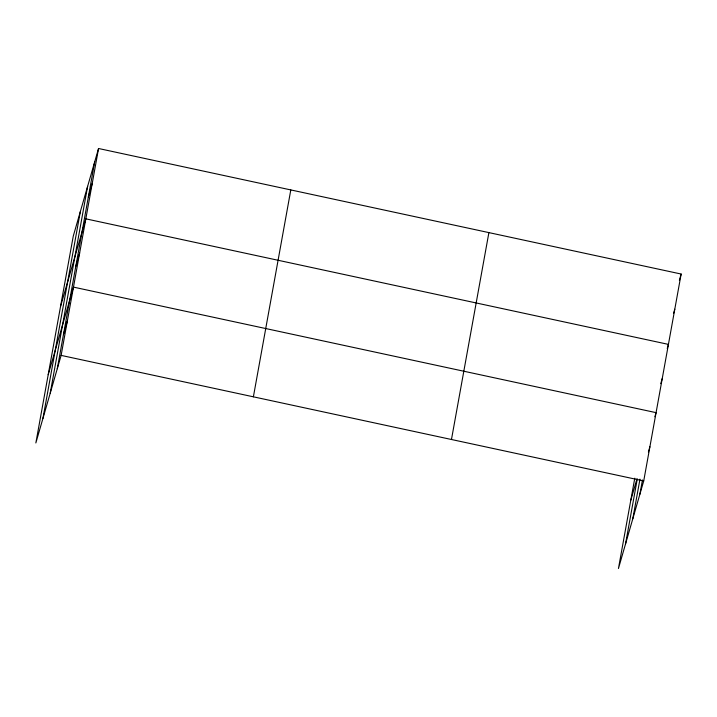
<?xml version="1.0" encoding="UTF-8"?>
<svg xmlns="http://www.w3.org/2000/svg" width="717" height="717" viewBox="0 0 717 717"><rect width="100%" height="100%" fill="white"/><g stroke="black" fill="none" stroke-linecap="round" stroke-linejoin="round"><path stroke-width="1.08" d="M42.921 418.468L80.349 211.578M50.208 393.23L87.626 186.339M57.27 368.735L94.698 161.845M98.552 148.5L73.277 236.072L35.85 442.963L61.124 355.39L98.552 148.5L681.15 274.037L643.723 480.928L618.448 568.5L634.778 478.203M253.388 396.815L290.806 189.924M451.468 439.494L488.895 232.613M625.52 544.006L637.27 479.037M632.797 518.767L639.976 479.126M639.869 494.273L642.459 479.96M88.334 197.023L92.188 183.669M60.551 306.419L85.825 218.837L668.423 344.384L667.24 348.489M75.805 266.33L79.65 252.976M48.2 374.686L73.475 287.114L656.073 412.651L654.89 416.756M63.446 334.597L67.299 321.252M679.375 280.204L681.15 274.037M673.604 313.32L674.787 309.206M660.769 383.649L662.248 378.513M630.799 500.224L636.947 478.929M648.419 451.925L649.898 446.79M61.124 355.39L643.723 480.928"/></g></svg>
